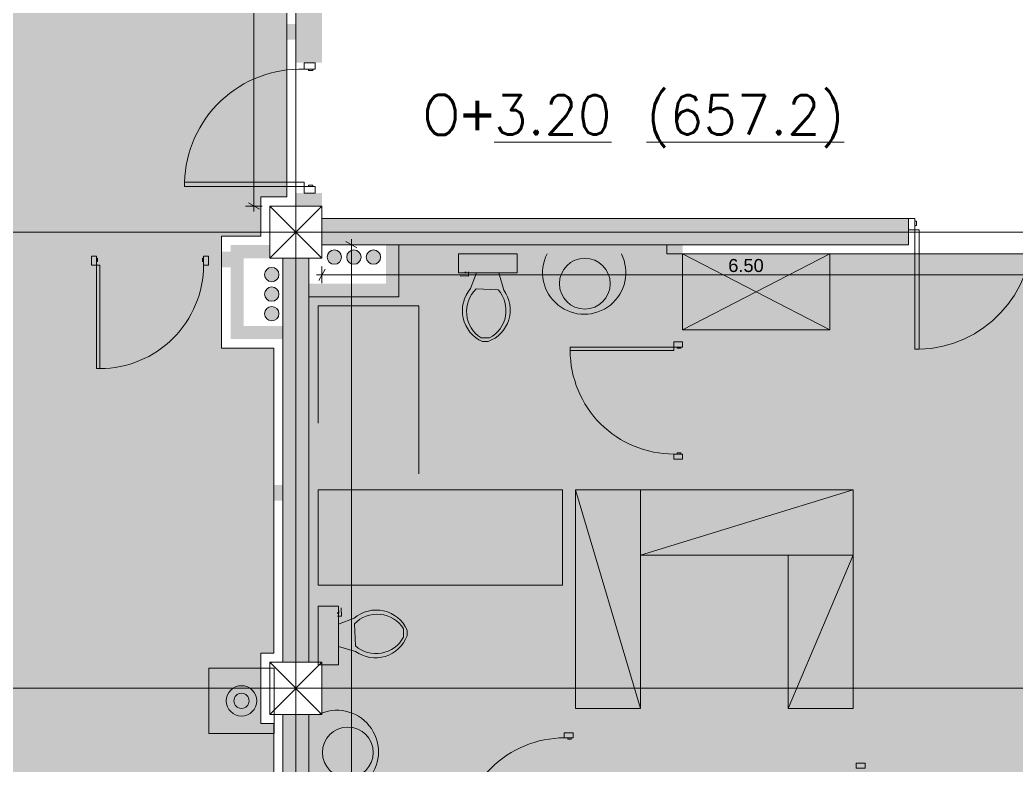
# Model space of a CAD drawing. Header units: millimetres. Extents: x 475616349 to 476941521, y 4620115302 to 4621446928.
# Drawn here: x 476523221 to 476530863, y 4620470621 to 4620476338 of the extents above; entities that cross this region are included whole.
import ezdxf

# ---------------------------------------------------------------- set-up
doc = ezdxf.new("R2010")
doc.units = ezdxf.units.MM
doc.header["$MEASUREMENT"] = 0
doc.set_wipeout_variables(frame=1)
doc.linetypes.add('Wipeout_Contour', pattern=[1000, 0, -1000])
for name, color, linetype, lineweight in [('0_Pen_No__2_Pen_No__7_Pen_No__2_Pen_No__7', 7, 'Continuous', 0), ('0_Pen_No__7_Pen_No__7_Pen_No__7', 7, 'Continuous', 0), ('2D Drafting - General_Pen_No__1_Pen_No__7', 7, 'Continuous', 0), ('2D Drafting - General_Pen_No__1_Pen_No__7_Pen_No__7', 7, 'Continuous', 0), ('2D Drafting - General_Pen_No__250_Pen_No__2_Pen_No__7', 7, 'Continuous', 0), ('2D Drafting - General_Pen_No__250_Pen_No__7_Pen_No__250', 7, 'Continuous', 0), ('2D Drafting - General_Pen_No__250_Pen_No__7_Pen_No__7', 7, 'Continuous', 0), ('2D Drafting - General_Pen_No__7_Pen_No__7_Pen_No__7', 7, 'Continuous', 0), ('Doors_Pen_No__7_Pen_No__7_Pen_No__7', 7, 'Continuous', 0), ('G-Anno-Nplt_Pen_No__151', 151, 'Continuous', 0), ('G-Anno-Nplt_Pen_No__4', 7, 'Continuous', 0), ('New_._Pen_No__1', 1, 'Continuous', 0), ('New_0_Pen_No__7', 7, 'Continuous', 0), ('New_2D Drafting - General_Pen_No__250_Pen_No__7_Pen_No__7', 7, 'Continuous', 0), ('New_Structural - Bearing_Pen_No__250', 7, 'Continuous', 0), ('New_zoma_Pen_No__4', 7, 'Continuous', 0), ('New_zoma_Pen_No__7', 7, 'Continuous', 0), ('shaxtebi da milebi_Pen_No__1_Pen_No__1_Pen_No__1', 1, 'Continuous', 0), ('shaxtebi da milebi_Pen_No__1_Pen_No__1_Pen_No__5', 5, 'Continuous', 0), ('zoma_Pen_No__5_Pen_No__5', 5, 'Continuous', 0)]:
    doc.layers.add(name, color=color, linetype=linetype, lineweight=lineweight)
doc.layers.add('New_zoma', color=7, linetype='Continuous')
doc.layers.add('shaxtebi da milebi_Pen_No__1_Pen_No__1_Pen_No__252', color=7, linetype='Continuous', lineweight=0, true_color=0x666666)
doc.layers.add('shaxtebi da milebi_Pen_No__5_Pen_No__5_Pen_No__252', color=7, linetype='Continuous', lineweight=0, true_color=0x666666)
doc.styles.add('GENERATED_STYLE_1', font='arial.ttf')
doc.dimstyles.new('GENERATED_STYLE__18', dxfattribs={"dimtxt": 100, "dimasz": 64.421331, "dimexe": 0.18, "dimexo": 3, "dimgap": 0.09, "dimtad": 1, "dimtih": 1, "dimtoh": 1, "dimlfac": 0.001, "dimzin": 0, "dimdsep": 46, "dimtxsty": 'GENERATED_STYLE_1', "dimblk": 'ARROWHEAD_2', "dimblk1": 'ARROWHEAD_2', "dimblk2": 'ARROWHEAD_2', "dimcen": 0.09, "dimclrd": 7, "dimclre": 7, "dimclrt": 7, "dimadec": 0, "dimazin": 0, "dimtfac": 1, "dimtdec": 4, "dimtmove": 0, "dimatfit": 3, "dimfxl": 1, "dimtolj": 1, "dimtzin": 0, "dimarcsym": 0})
doc.dimstyles.new('GENERATED_STYLE__19', dxfattribs={"dimtxt": 100, "dimasz": 64.421331, "dimexe": 0.18, "dimexo": 3, "dimgap": 0.09, "dimtad": 1, "dimlfac": 0.001, "dimzin": 0, "dimdsep": 46, "dimtxsty": 'GENERATED_STYLE_1', "dimblk": 'ARROWHEAD_2', "dimblk1": 'ARROWHEAD_2', "dimblk2": 'ARROWHEAD_2', "dimcen": 0.09, "dimclrd": 7, "dimclre": 7, "dimclrt": 7, "dimadec": 0, "dimazin": 0, "dimtfac": 1, "dimtdec": 4, "dimtmove": 0, "dimatfit": 3, "dimfxl": 1, "dimtolj": 1, "dimtzin": 0, "dimarcsym": 0})

# ---------------------------------------------------------------- blocks, each defined once
blk = doc.blocks.new('*D1348', base_point=(476577134.1, 4620325125.7))
at = {"layer": 'New_zoma_Pen_No__4', "color": 7, "linetype": 'Continuous', "lineweight": 0, "transparency": 16777216}
for p, q in [((476525058.6, 4620481585.5), (476524973.8, 4620481634.4)), ((476525016.2, 4620481610), (476525016.2, 4620481651.4)), ((476525079.8, 4620481610), (476524952.6, 4620481610)), ((476525016.2, 4620474910), (476525016.2, 4620481610)), ((476525079.8, 4620474910), (476524952.6, 4620474910)), ((476524973.8, 4620474934.4), (476525058.6, 4620474885.5)), ((476525016.2, 4620474868.5), (476525016.2, 4620474910))]:
    blk.add_line(p, q, dxfattribs=at)
at = {"layer": 'New_zoma_Pen_No__7', "color": 7, "lineweight": 0, "transparency": 16777216, "insert": (476524996.2, 4620478126.9), "char_height": 100, "attachment_point": 7, "rotation": 90, "style": 'GENERATED_STYLE_1'}
blk.add_mtext('\\A1;{\\pql;\\fArial|b0|i0|c0|p34;6.70}', dxfattribs=at)
blk = doc.blocks.new('ARROWHEAD_2')
at = {"color": 0, "linetype": 'Continuous', "lineweight": 0}
for p, q in [((0, 0), (-1, 0)), ((-0.38, -0.66), (0.38, 0.66))]:
    blk.add_line(p, q, dxfattribs=at)
blk = doc.blocks.new('*D1356', base_point=(476577134.1, 4620325125.7))
at = {"layer": 'New_zoma_Pen_No__4', "color": 7, "linetype": 'Continuous', "lineweight": 0, "transparency": 16777216}
for p, q in [((476525828, 4620474613.2), (476525700.9, 4620474613.2)), ((476525806.8, 4620474588.8), (476525722.1, 4620474637.7)), ((476525764.4, 4620474613.2), (476525764.4, 4620474654.7)), ((476525764.4, 4620465210), (476525764.4, 4620474613.2)), ((476525828, 4620465210), (476525700.9, 4620465210)), ((476525722.1, 4620465234.4), (476525806.8, 4620465185.5)), ((476525764.4, 4620465168.5), (476525764.4, 4620465210))]:
    blk.add_line(p, q, dxfattribs=at)
at = {"layer": 'New_zoma_Pen_No__7', "color": 7, "lineweight": 0, "transparency": 16777216, "insert": (476525744.4, 4620469778.6), "char_height": 100, "attachment_point": 7, "rotation": 90, "style": 'GENERATED_STYLE_1'}
blk.add_mtext('\\A1;{\\pql;\\fArial|b0|i0|c0|p34;9.40}', dxfattribs=at)
blk = doc.blocks.new('*D1357', base_point=(476577134.1, 4620325125.7))
at = {"layer": 'New_zoma_Pen_No__4', "color": 7, "linetype": 'Continuous', "lineweight": 0, "transparency": 16777216}
for p, q in [((476525538.4, 4620474318.8), (476525538.4, 4620474446)), ((476532038.4, 4620474318.8), (476532038.4, 4620474446)), ((476525496.9, 4620474382.4), (476525538.4, 4620474382.4)), ((476525562.8, 4620474424.8), (476525513.9, 4620474340)), ((476525538.4, 4620474382.4), (476532038.4, 4620474382.4)), ((476532013.9, 4620474340), (476532062.8, 4620474424.8)), ((476532038.4, 4620474382.4), (476532079.8, 4620474382.4))]:
    blk.add_line(p, q, dxfattribs=at)
at = {"layer": 'New_zoma_Pen_No__7', "color": 7, "lineweight": 0, "transparency": 16777216, "insert": (476528655.3, 4620474402.4), "char_height": 100, "attachment_point": 7, "style": 'GENERATED_STYLE_1'}
blk.add_mtext('\\A1;{\\pql;\\fArial|b0|i0|c0|p34;6.50}', dxfattribs=at)

msp = doc.modelspace()

# ---------------------------------------------------------------- hatches: boundary and pattern name
at = {"layer": '2D Drafting - General_Pen_No__250_Pen_No__2_Pen_No__7', "linetype": 'Continuous', "lineweight": 0}
msp.add_hatch(color=7, dxfattribs=at).paths.add_polyline_path([(476527383.513, 4620472732.073), (476527383.513, 4620470869.188), (476527483.237, 4620470869.188), (476527483.238, 4620472732.073)])
at = {"layer": '2D Drafting - General_Pen_No__250_Pen_No__7_Pen_No__7', "linetype": 'Continuous', "lineweight": 0}
for points in [[(476525338.366, 4620481409.976), (476525338.366, 4620476009.976), (476525538.366, 4620476009.976), (476525538.366, 4620481409.976)], [(476523030.162, 4620476305.969), (476525338.366, 4620476305.969), (476525338.366, 4620476185.969), (476523030.162, 4620476185.969)], [(476525338.366, 4620475009.976), (476525338.366, 4620474909.976), (476525538.366, 4620474909.976), (476525538.366, 4620475009.976)], [(476530038.366, 4620474813.233), (476525538.366, 4620474813.233), (476525538.366, 4620474613.233), (476530038.366, 4620474613.233)], [(476525238.366, 4620473888.957), (476524838.366, 4620473888.957), (476524838.366, 4620474609.976), (476525138.366, 4620474609.976), (476525138.366, 4620474509.976), (476524938.366, 4620474509.976), (476524938.366, 4620473989.145), (476525238.366, 4620473989.145)], [(476526028.366, 4620474613.233), (476526128.554, 4620474613.233), (476526128.554, 4620474213.233), (476525438.366, 4620474213.233), (476525438.366, 4620474313.233), (476526028.366, 4620474313.233)], [(476528184.719, 4620473867.702), (476528184.719, 4620474613.233), (476528304.719, 4620474613.233), (476528304.719, 4620473867.702)], [(476525438.366, 4620471409.976), (476525238.366, 4620471409.976), (476525238.366, 4620474509.976), (476525438.366, 4620474509.976)], [(476528184.719, 4620472852.073), (476528184.719, 4620472967.7), (476528304.719, 4620472967.7), (476528304.719, 4620472852.073), (476529614.238, 4620472852.073), (476529614.238, 4620472732.073), (476528304.719, 4620472732.073), (476528184.719, 4620472732.073), (476525438.366, 4620472732.073), (476525438.366, 4620472852.073)], [(476529734.238, 4620470636.086), (476529614.238, 4620470636.086), (476529614.238, 4620472852.073), (476529734.238, 4620472852.073)], [(476525438.366, 4620465209.976), (476525238.366, 4620465209.976), (476525238.366, 4620471009.976), (476525438.366, 4620471009.976)], [(476528121.217, 4620471054.25), (476528121.217, 4620470934.25), (476527483.237, 4620470934.283), (476527483.244, 4620471054.283)], [(476529614.238, 4620471054.173), (476529614.238, 4620470934.173), (476529107.999, 4620470934.199), (476529108.005, 4620471054.199)]]:
    msp.add_hatch(color=7, dxfattribs=at).paths.add_polyline_path(points)
at = {"layer": 'G-Anno-Nplt_Pen_No__151', "linetype": 'Continuous', "lineweight": 0, "true_color": 0x1f2f3f}
msp.add_hatch(color=169, dxfattribs=at).paths.add_polyline_path([(476518608.366, 4620476383.246), (476518608.366, 4620480439.979), (476522108.366, 4620480439.979), (476522108.366, 4620481539.976), (476525068.366, 4620481539.976), (476525068.366, 4620481339.975), (476525268.366, 4620481339.975), (476525268.366, 4620474979.976), (476525068.366, 4620474979.976), (476525068.366, 4620474679.976), (476524768.366, 4620474679.976), (476524768.366, 4620473818.957), (476525168.366, 4620473818.957), (476525168.366, 4620471479.975), (476525068.366, 4620471479.975), (476525068.366, 4620470939.976), (476525168.366, 4620470939.976), (476525168.366, 4620467479.974), (476521768.366, 4620467479.974), (476521768.366, 4620465079.976), (476518997.446, 4620465079.976), (476518997.446, 4620465580.105), (476518608.366, 4620465580.105), (476518608.366, 4620470939.976), (476518708.366, 4620470939.976), (476518708.366, 4620471479.976), (476518608.366, 4620471479.976), (476518608.366, 4620472767.267), (476518538.366, 4620472767.267), (476518538.366, 4620474509.976), (476518638.366, 4620474509.976), (476518638.366, 4620474759.976), (476518938.366, 4620474759.976), (476518938.366, 4620475780.994), (476518538.366, 4620475780.994), (476518538.366, 4620476383.246)])
h = msp.add_hatch(color=169, dxfattribs=at)
h.paths.add_polyline_path([(476525508.366, 4620471009.976), (476525438.366, 4620471009.976), (476525438.366, 4620469869.187), (476525508.366, 4620469869.187), (476525508.366, 4620465279.976), (476525608.366, 4620465279.976), (476525608.366, 4620465081.046), (476531968.366, 4620465081.046), (476531968.366, 4620465279.976), (476532168.366, 4620465279.976), (476532168.366, 4620466579.976), (476539068.366, 4620466579.975), (476539068.366, 4620470939.975), (476538298.178, 4620470939.975), (476538298.178, 4620471479.976), (476539068.366, 4620471479.976), (476539068.366, 4620474439.976), (476538868.366, 4620474439.976), (476538868.366, 4620474543.233), (476532508.366, 4620474543.233), (476532508.366, 4620474439.976), (476532208.296, 4620474439.976), (476532208.296, 4620474143.233), (476531228.178, 4620474143.233), (476531228.178, 4620474543.233), (476528184.719, 4620474543.233), (476528184.719, 4620474613.233), (476526128.554, 4620474613.233), (476526128.554, 4620474213.233), (476525438.366, 4620474213.233), (476525438.366, 4620472852.073), (476525438.366, 4620471409.976), (476525538.366, 4620471409.976), (476525538.366, 4620471009.976)])
h.paths.add_polyline_path([(476532438.366, 4620471009.976), (476532438.366, 4620471409.976), (476532038.366, 4620471409.976), (476532038.366, 4620471009.976)], flags=0)
at = {"layer": 'New_2D Drafting - General_Pen_No__250_Pen_No__7_Pen_No__7', "linetype": 'Continuous', "lineweight": 0}
for points in [[(476525238.366, 4620472649.749), (476523520.245, 4620472649.749), (476523520.245, 4620472769.171), (476523520.245, 4620474439.171), (476523520.245, 4620474559.624), (476523769.113, 4620474559.624), (476523769.113, 4620474439.171), (476523639.597, 4620474439.171), (476523639.597, 4620472769.171), (476525238.366, 4620472769.171)], [(476524669.113, 4620474559.624), (476524838.366, 4620474559.624), (476524838.366, 4620474439.171), (476524669.113, 4620474439.171)]]:
    msp.add_hatch(color=7, dxfattribs=at).paths.add_polyline_path(points)
at = {"layer": 'shaxtebi da milebi_Pen_No__1_Pen_No__1_Pen_No__1', "linetype": 'Continuous', "lineweight": 0}
for points in [[(476525688.366, 4620474518.234, -1), (476525578.366, 4620474518.234, -1)], [(476525153.366, 4620474329.145, -1), (476525153.366, 4620474439.145, -1)]]:
    msp.add_hatch(color=1, dxfattribs=at).paths.add_polyline_path(points)
at = {"layer": 'shaxtebi da milebi_Pen_No__1_Pen_No__1_Pen_No__252', "linetype": 'Continuous', "lineweight": 0, "true_color": 0x666666}
msp.add_hatch(color=251, dxfattribs=at).paths.add_polyline_path([(476525153.366, 4620474029.145, -1), (476525153.366, 4620474139.145, -1)])
at = {"layer": 'shaxtebi da milebi_Pen_No__1_Pen_No__1_Pen_No__5', "linetype": 'Continuous', "lineweight": 0}
msp.add_hatch(color=5, dxfattribs=at).paths.add_polyline_path([(476525153.366, 4620474179.145, -1), (476525153.366, 4620474289.145, -1)])
at = {"layer": 'shaxtebi da milebi_Pen_No__5_Pen_No__5_Pen_No__252', "linetype": 'Continuous', "lineweight": 0, "true_color": 0x666666}
for points in [[(476525838.366, 4620474518.234, 1), (476525728.366, 4620474518.234, 1)], [(476525988.366, 4620474518.234, 1), (476525878.366, 4620474518.234, 1)]]:
    msp.add_hatch(color=251, dxfattribs=at).paths.add_polyline_path(points)

# ---------------------------------------------------------------- linework, layer by layer
at = {"layer": '0_Pen_No__2_Pen_No__7_Pen_No__2_Pen_No__7', "color": 7, "linetype": 'Continuous', "lineweight": 0, "flags": 128}
for points in [[(476525508.366, 4620472732.073), (476527383.513, 4620472732.073), (476527383.514, 4620472002.26), (476525508.366, 4620472002.26)], [(476527483.244, 4620471054.283), (476527483.243, 4620472732.073), (476527983.056, 4620472732.073), (476527983.056, 4620471054.283)], [(476527983.056, 4620472732.073), (476529614.238, 4620472732.073), (476529614.238, 4620472232.261), (476527983.056, 4620472232.26)], [(476529614.238, 4620472232.261), (476529614.238, 4620471054.173), (476529114.426, 4620471054.173), (476529114.426, 4620472232.261)]]:
    msp.add_lwpolyline(points, close=True, dxfattribs=at)
at = {"layer": '0_Pen_No__7_Pen_No__7_Pen_No__7', "color": 7, "linetype": 'Continuous', "lineweight": 0}
for p, q in [((476526661.746, 4620474372.44), (476526598.155, 4620474375.22)), ((476526599.082, 4620474396.417), (476526641.476, 4620474394.563)), ((476526636.807, 4620474405.386), (476526636.344, 4620474394.788)), ((476526641.476, 4620474394.563), (476526641.939, 4620474405.162)), ((476526663.136, 4620474404.235), (476526661.746, 4620474372.44)), ((476526725.092, 4620474397.183), (476526678.773, 4620474276.127)), ((476526895.001, 4620474397.183), (476526933.136, 4620474265.007)), ((476526890.742, 4620474266.86), (476526721.167, 4620474274.274)), ((476525656.204, 4620471789.191), (476525666.803, 4620471789.654)), ((476525667.027, 4620471784.522), (476525656.429, 4620471784.059)), ((476525657.355, 4620471762.862), (476525689.151, 4620471764.252)), ((476525665.174, 4620471826.916), (476525667.027, 4620471784.522)), ((476525689.151, 4620471764.252), (476525686.371, 4620471827.843)), ((476525664.408, 4620471700.906), (476525785.464, 4620471747.225)), ((476525794.73, 4620471535.255), (476525787.317, 4620471704.831)), ((476525664.408, 4620471530.997), (476525796.584, 4620471492.862))]:
    msp.add_line(p, q, dxfattribs=at)
at = {"layer": '0_Pen_No__7_Pen_No__7_Pen_No__7', "color": 7, "linetype": 'Continuous', "lineweight": 0, "flags": 128}
for points in [[(476526586.499, 4620474543.233), (476527036.936, 4620474543.233), (476527036.936, 4620474397.183), (476526586.499, 4620474397.183)], [(476525508.366, 4620471839.499), (476525508.366, 4620471389.062), (476525664.408, 4620471389.062), (476525664.408, 4620471839.499)]]:
    msp.add_lwpolyline(points, close=True, dxfattribs=at)
for points in [[(476526824.566, 4620473897.72), (476526759.405, 4620473897.72)], [(476526812.353, 4620473870.422), (476526769.263, 4620473870.422)], [(476526163.87, 4620471601.432), (476526163.87, 4620471666.593)], [(476526191.169, 4620471613.645), (476526191.169, 4620471656.735)]]:
    msp.add_lwpolyline(points, dxfattribs=at)
at = {"layer": '0_Pen_No__7_Pen_No__7_Pen_No__7', "color": 7, "linetype": 'Continuous', "lineweight": 0}
for centre in [(476527554.76, 4620474314.733), (476525736.867, 4620470717.759)]:
    msp.add_circle(centre, 194.708, dxfattribs=at)
for centre, radius, start, end in [((476527550.444, 4620474399.217), 319.521, 153.2098825, 26.7901175), ((476526873.534, 4620474106.622), 258.192, 138.9659227, 246.1808163), ((476526887.737, 4620474100.97), 240.373, 133.864547, 237.7317227), ((476526724.328, 4620474113.146), 258.193, 289.9335457, 36.0275299), ((476526709.686, 4620474108.754), 240.373, 298.549833, 41.128912), ((476525954.968, 4620471552.464), 258.192, 23.8191917, 131.0340853), ((476525960.621, 4620471538.261), 240.373, 32.2682854, 136.135461), ((476525948.445, 4620471701.67), 258.193, 233.9724781, 340.0664623), ((476525952.836, 4620471716.312), 240.373, 228.8710961, 331.4501751), ((476525652.382, 4620470722.074), 319.521, 243.2098745, 116.7901094)]:
    msp.add_arc(centre, radius, start, end, dxfattribs=at)
at = {"layer": '2D Drafting - General_Pen_No__1_Pen_No__7', "color": 7, "linetype": 'Continuous', "lineweight": 0}
for p, q in [((476525538.366, 4620474509.976), (476525138.366, 4620474909.976)), ((476525138.366, 4620474509.976), (476525538.366, 4620474909.976)), ((476525138.366, 4620471009.976), (476525538.366, 4620471409.976)), ((476525538.366, 4620471009.976), (476525138.366, 4620471409.976))]:
    msp.add_line(p, q, dxfattribs=at)
at = {"layer": '2D Drafting - General_Pen_No__1_Pen_No__7', "color": 7, "linetype": 'Continuous', "lineweight": 0, "flags": 128}
for points in [[(476525138.366, 4620474509.976), (476525538.366, 4620474509.976), (476525538.366, 4620474909.976), (476525138.366, 4620474909.976)], [(476525538.366, 4620471009.976), (476525138.366, 4620471009.976), (476525138.366, 4620471409.976), (476525538.366, 4620471409.976)]]:
    msp.add_lwpolyline(points, close=True, dxfattribs=at)
at = {"layer": '2D Drafting - General_Pen_No__1_Pen_No__7_Pen_No__7', "color": 7, "linetype": 'Continuous', "lineweight": 0}
for centre, start, end in [((476525376.614, 4620475067.698), 88.396194, 178.396194), ((476530096.088, 4620474703.567), 271.603806, 1.603806)]:
    msp.add_arc(centre, 893.239, start, end, dxfattribs=at)
at = {"layer": '2D Drafting - General_Pen_No__250_Pen_No__7_Pen_No__250', "color": 7, "linetype": 'Continuous', "lineweight": 0, "flags": 128}
for points in [[(476525438.366, 4620471409.976), (476525238.366, 4620471409.976), (476525238.366, 4620474509.976), (476525438.366, 4620474509.976)], [(476525438.366, 4620465209.976), (476525238.366, 4620465209.976), (476525238.366, 4620471009.976), (476525438.366, 4620471009.976)]]:
    msp.add_lwpolyline(points, close=True, dxfattribs=at)
at = {"layer": '2D Drafting - General_Pen_No__250_Pen_No__7_Pen_No__7', "color": 7, "linetype": 'Continuous', "lineweight": 0, "flags": 128}
msp.add_lwpolyline([(476530038.366, 4620474813.233), (476525538.366, 4620474813.233), (476525538.366, 4620474613.233), (476530038.366, 4620474613.233)], close=True, dxfattribs=at)
at = {"layer": '2D Drafting - General_Pen_No__7_Pen_No__7_Pen_No__7', "color": 7, "linetype": 'Continuous', "lineweight": 0}
for centre, start, end in [((476523835.289, 4620474457.618), 269.998516, 0.0001975), ((476528236.984, 4620473801.524), 179.998516, 270.0001975), ((476527397.488, 4620470035.365), 89.9983269, 180.0000084)]:
    msp.add_arc(centre, 794.311, start, end, dxfattribs=at)
at = {"layer": 'Doors_Pen_No__7_Pen_No__7_Pen_No__7', "color": 7, "linetype": 'Continuous', "lineweight": 0, "flags": 128}
for points in [[(476525486.28, 4620476009.976), (476525486.28, 4620475960.587), (476525401.614, 4620475960.587), (476525401.614, 4620476009.976)], [(476525468.28, 4620475949.476), (476525468.28, 4620475960.587), (476525434.947, 4620475960.587), (476525434.947, 4620475949.476)], [(476525401.614, 4620475059.365), (476525401.614, 4620475092.698), (476524483.725, 4620475092.698), (476524483.725, 4620475059.365)], [(476525486.28, 4620475009.976), (476525486.28, 4620475059.365), (476525401.614, 4620475059.365), (476525401.614, 4620475009.976)], [(476525468.28, 4620475059.365), (476525468.28, 4620475070.476), (476525434.947, 4620475070.476), (476525434.947, 4620475059.365)], [(476530038.366, 4620474813.233), (476530087.755, 4620474813.233), (476530087.755, 4620474728.567), (476530038.366, 4620474728.567)], [(476530087.755, 4620474795.233), (476530098.866, 4620474795.233), (476530098.866, 4620474761.9), (476530087.755, 4620474761.9)], [(476530087.755, 4620474728.567), (476530121.088, 4620474728.567), (476530121.088, 4620473810.678), (476530087.755, 4620473810.678)], [(476523769.113, 4620474525.353), (476523808.624, 4620474525.352), (476523808.623, 4620474457.619), (476523769.112, 4620474457.62)], [(476524669.113, 4620474525.353), (476524629.602, 4620474525.354), (476524629.6, 4620474457.621), (476524669.112, 4620474457.62)], [(476523808.623, 4620474457.619), (476523835.289, 4620474457.618), (476523835.269, 4620473663.307), (476523808.602, 4620473663.308)], [(476523808.624, 4620474510.952), (476523817.513, 4620474510.952), (476523817.512, 4620474484.285), (476523808.623, 4620474484.285)], [(476524620.713, 4620474510.954), (476524629.602, 4620474510.954), (476524629.601, 4620474484.288), (476524620.712, 4620474484.288)], [(476528236.984, 4620473828.191), (476528236.984, 4620473801.524), (476527442.673, 4620473801.544), (476527442.673, 4620473828.211)], [(476528304.719, 4620473867.7), (476528304.718, 4620473828.189), (476528236.984, 4620473828.191), (476528236.985, 4620473867.702)], [(476528290.318, 4620473828.189), (476528290.317, 4620473819.3), (476528263.651, 4620473819.301), (476528263.651, 4620473828.19)], [(476528304.719, 4620472967.7), (476528304.72, 4620473007.211), (476528236.986, 4620473007.213), (476528236.985, 4620472967.702)], [(476528290.32, 4620473016.1), (476528290.32, 4620473007.211), (476528263.653, 4620473007.212), (476528263.653, 4620473016.101)], [(476527465.244, 4620470869.188), (476527465.244, 4620470829.676), (476527397.511, 4620470829.676), (476527397.511, 4620470869.188)], [(476527450.844, 4620470820.788), (476527450.844, 4620470829.676), (476527424.178, 4620470829.676), (476527424.178, 4620470820.788)], [(476529705.373, 4620470636.086), (476529705.372, 4620470596.575), (476529637.638, 4620470596.577), (476529637.639, 4620470636.088)]]:
    msp.add_lwpolyline(points, close=True, dxfattribs=at)
at = {"layer": 'G-Anno-Nplt_Pen_No__4', "color": 7, "linetype": 'Continuous', "lineweight": 0, "flags": 128}
for points in [[(476522108.366, 4620481539.976), (476525068.366, 4620481539.976), (476525068.366, 4620481339.975), (476525268.366, 4620481339.975), (476525268.366, 4620474979.976), (476525068.366, 4620474979.976), (476525068.366, 4620474679.976), (476524768.366, 4620474679.976), (476524768.366, 4620473818.957), (476525168.366, 4620473818.957), (476525168.366, 4620471479.975), (476525068.366, 4620471479.975), (476525068.366, 4620470939.976), (476525168.366, 4620470939.976), (476525168.366, 4620467479.974)], [(476531228.178, 4620474543.233), (476528184.719, 4620474543.233), (476528184.719, 4620474613.233), (476526128.554, 4620474613.233), (476526128.554, 4620474213.233), (476525438.366, 4620474213.233), (476525438.366, 4620472852.073), (476525438.366, 4620471409.976), (476525538.366, 4620471409.976), (476525538.366, 4620471009.976), (476525508.366, 4620471009.976), (476525438.366, 4620471009.976), (476525438.366, 4620469869.187)]]:
    msp.add_lwpolyline(points, dxfattribs=at)
at = {"layer": 'New_0_Pen_No__7', "color": 7, "linetype": 'Continuous', "lineweight": 0}
for p, q in [((476524671.083, 4620470863.505), (476524671.083, 4620471363.505)), ((476525171.083, 4620470863.505), (476524671.083, 4620470863.505))]:
    msp.add_line(p, q, dxfattribs=at)
for points in [[(476528304.719, 4620474543.233), (476529434.531, 4620474543.233), (476529434.531, 4620473959.158), (476528304.719, 4620473959.158)], [(476524671.083, 4620470863.505), (476525171.083, 4620470863.505), (476525171.083, 4620471363.505), (476524671.083, 4620471363.505)]]:
    msp.add_lwpolyline(points, close=True, dxfattribs=at)
for points in [[(476529434.531, 4620474543.233), (476528304.719, 4620473959.158)], [(476529434.531, 4620473959.158), (476528304.719, 4620474543.233)], [(476525508.366, 4620473243.233), (476525508.366, 4620474143.233), (476526281.465, 4620474143.233), (476526281.465, 4620472855.633)]]:
    msp.add_lwpolyline(points, dxfattribs=at)
for radius in [116.667, 58.333]:
    msp.add_circle((476524921.083, 4620471113.505), radius, dxfattribs=at)
at = {"layer": 'New_Structural - Bearing_Pen_No__250', "color": 7, "linetype": 'Continuous', "lineweight": 0}
for p, q in [((476527483.243, 4620472732.073), (476527983.056, 4620471054.283)), ((476527983.056, 4620472232.26), (476529614.238, 4620472732.073)), ((476529614.238, 4620472232.261), (476529114.426, 4620471054.173))]:
    msp.add_line(p, q, dxfattribs=at)
at = {"layer": 'shaxtebi da milebi_Pen_No__1_Pen_No__1_Pen_No__1', "color": 1, "linetype": 'Continuous', "lineweight": 0, "flags": 128}
for points in [[(476525688.366, 4620474518.234, 1), (476525578.366, 4620474518.234, 1)], [(476525153.366, 4620474329.145, 1), (476525153.366, 4620474439.145, 1)]]:
    msp.add_lwpolyline(points, format="xyb", close=True, dxfattribs=at)
at = {"layer": 'shaxtebi da milebi_Pen_No__1_Pen_No__1_Pen_No__252', "color": 251, "linetype": 'Continuous', "lineweight": 0, "true_color": 0x666666, "flags": 128}
for points in [[(476525153.366, 4620474029.145, -1), (476525153.366, 4620474139.145, -1)], [(476525153.366, 4620474029.145, 1), (476525153.366, 4620474139.145, 1)]]:
    msp.add_lwpolyline(points, format="xyb", close=True, dxfattribs=at)
at = {"layer": 'shaxtebi da milebi_Pen_No__1_Pen_No__1_Pen_No__5', "color": 5, "linetype": 'Continuous', "lineweight": 0, "flags": 128}
msp.add_lwpolyline([(476525153.366, 4620474179.145, -1), (476525153.366, 4620474289.145, -1)], format="xyb", close=True, dxfattribs=at)
at = {"layer": 'shaxtebi da milebi_Pen_No__5_Pen_No__5_Pen_No__252', "color": 251, "linetype": 'Continuous', "lineweight": 0, "true_color": 0x666666, "flags": 128}
for points in [[(476525838.366, 4620474518.234, 1), (476525728.366, 4620474518.234, 1)], [(476525988.366, 4620474518.234, 1), (476525878.366, 4620474518.234, 1)]]:
    msp.add_lwpolyline(points, format="xyb", close=True, dxfattribs=at)
at = {"layer": 'zoma_Pen_No__5_Pen_No__5', "color": 5, "linetype": 'Continuous', "lineweight": 0}
for p, q in [((476525338.366, 4620485319.573), (476525338.366, 4620460608.767)), ((476493657.815, 4620474709.976), (476543544.196, 4620474709.976)), ((476493657.815, 4620474709.976), (476543544.196, 4620474709.976)), ((476493657.815, 4620471209.976), (476543544.196, 4620471209.976)), ((476493657.815, 4620471209.976), (476543544.196, 4620471209.976))]:
    msp.add_line(p, q, dxfattribs=at)

# ---------------------------------------------------------------- dimensions: what is measured, and where the dimension line sits
at = {"layer": 'New_zoma', "color": 7, "linetype": 'Continuous', "lineweight": 0}
for base, p1, p2, picture, middle in [((476525016.181, 4620481609.976), (476525138.366, 4620474909.976), (476525138.366, 4620481609.976), '*D1348', (476524946.181, 4620478256.829)), ((476525764.436, 4620474613.233), (476525438.366, 4620465209.976), (476525538.366, 4620474613.233), '*D1356', (476525694.436, 4620469908.458))]:
    dim = msp.add_linear_dim(base=base, p1=p1, p2=p2, angle=90, dimstyle='GENERATED_STYLE__19', dxfattribs=at)
    dim.commit()
    dim.dimension.update_dxf_attribs({"geometry": picture, "text_midpoint": middle, "dimtype": 160, "text_rotation": 90})
dim = msp.add_linear_dim(base=(476532038.366, 4620474382.384), p1=(476525538.366, 4620474613.233), p2=(476532038.366, 4620474509.976), dimstyle='GENERATED_STYLE__18', dxfattribs=at)
dim.commit()
dim.dimension.update_dxf_attribs({"geometry": '*D1357', "text_midpoint": (476528785.22, 4620474452.384), "dimtype": 160})

# ---------------------------------------------------------------- wipeouts: each hides what was drawn before it
at = {"color": 1, "linetype": 'Wipeout_Contour', "lineweight": 0, "ltscale": 18579934721.93136}
msp.add_wipeout([(476526505.899, 4620475841.667), (476529346.898, 4620475841.667), (476529346.898, 4620475305.767), (476526505.899, 4620475305.767)], dxfattribs=at).dxf.layer = 'New_._Pen_No__1'

# ---------------------------------------------------------------- next in the draw order: texts
at = {"layer": 'New_._Pen_No__1', "color": 1, "linetype": 'Continuous', "lineweight": 0, "insert": (476527926.398, 4620475769.002), "char_height": 308.823529, "attachment_point": 2}
msp.add_mtext('\\A1;{\\pqc;\\Ftxt.shx;O\\fArial|b0|i0|c0|p34;\\H1.029412x;+\\Ftxt.shx;\\L\\H0.943673x;\\L3.20 (657.\\Ftxt.shx;2\\Ftxt.shx;)}', dxfattribs=at)

doc.saveas('drawing.dxf')
